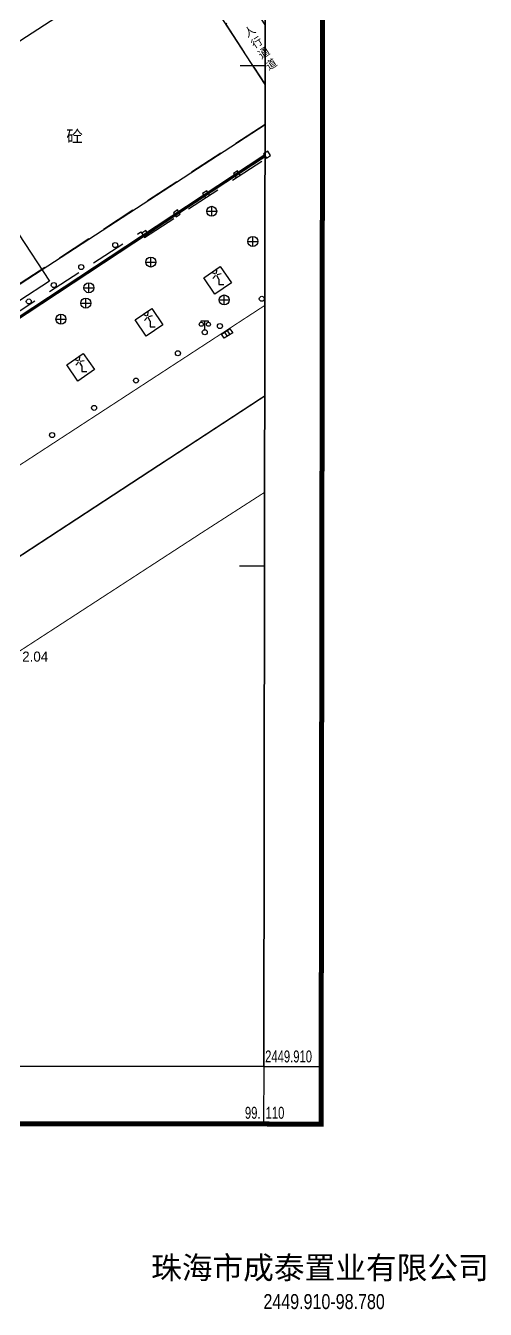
# Model space of a CAD drawing. Extents: x 99002 to 478558, y 2449839 to 2450453.
# Drawn here: x 478511.6 to 478557.6, y 2449839.2 to 2449967.5 of the extents above; entities that cross this region are included whole.
import ezdxf
from ezdxf.enums import TextEntityAlignment as Align

# ---------------------------------------------------------------- set-up
doc = ezdxf.new("R2010")
doc.units = 0
doc.header["$LTSCALE"] = 0.5
for name, pattern in [('DASHEDX2', [38.1, 25.4, -12.7]), ('X11', [6, 5, -1]), ('X5', [3, 2, -1])]:
    doc.linetypes.add(name, pattern=pattern)
doc.layers.get('0').update_dxf_attribs({"linetype": 'CONTINUOUS'})
for name, color, linetype in [('DLDW', 11, 'CONTINUOUS'), ('DLSS', 4, 'CONTINUOUS'), ('GCD', 1, 'CONTINUOUS'), ('GXYZ', 2, 'CONTINUOUS'), ('JMD', 6, 'CONTINUOUS'), ('TK', 7, 'CONTINUOUS'), ('ZBTZ', 3, 'CONTINUOUS'), ('外墙', 1, 'CONTINUOUS'), ('建筑红线', 10, 'DASHEDX2'), ('注释', 7, 'CONTINUOUS'), ('用地信息', 7, 'CONTINUOUS'), ('用地红线', 10, 'CONTINUOUS'), ('高程点', 7, 'CONTINUOUS')]:
    doc.layers.add(name, color=color, linetype=linetype)
doc.styles.add('HZ', font='STXIHEI.TTF', dxfattribs={"width": 0.8})
doc.styles.add('中等线体', font='FZZDXJW.TTF')
doc.styles.add('方正中等线简体', font='FZZDXJW.TTF')
doc.styles.add('细等线体', font='FZXDXJW.TTF', dxfattribs={"width": 0.8})
doc.styles.add('黑体', font='simhei.ttf')

# ---------------------------------------------------------------- blocks, each defined once
blk = doc.blocks.new('gc043')
for p, q in [((-1, 0), (1, 0)), ((0, -1), (0, 1))]:
    blk.add_line(p, q)
blk.add_circle((0, 0), 1)
blk = doc.blocks.new('gc097')
for p, q in [((-0.7, 2), (-0.7, 2.3)), ((-0.7, 2.3), (0.7, 2.3)), ((0, 0.5), (0, 2.3)), ((0.7, 2.3), (0.7, 2))]:
    blk.add_line(p, q)
for centre, radius in [((-0.7, 1.6), 0.4), ((0, 0), 0.5), ((0.73, 1.6), 0.4)]:
    blk.add_circle(centre, radius)
blk = doc.blocks.new('GC200')
at = {"linetype": 'Continuous', "const_width": 0.2, "flags": 128}
blk.add_lwpolyline([(-0.1, 0, 1), (0.1, 0, 1)], format="xyb", close=True, dxfattribs=at)
blk = doc.blocks.new('gc170')
at = {"linetype": 'Continuous'}
blk.add_circle((0, 0), 0.5, dxfattribs=at)
blk = doc.blocks.new('gc041')
for p, q in [((-1, 0.5), (1, 0.5)), ((-1, -0.5), (-1, 0.5)), ((-0.33, 0.5), (-0.33, -0.5)), ((0.33, 0.5), (0.33, -0.5)), ((1, 0.5), (1, -0.5)), ((1, -0.5), (-1, -0.5))]:
    blk.add_line(p, q)
blk = doc.blocks.new('gc291')
blk.add_lwpolyline([(-0.5, -0.5), (0.5, -0.5), (0.5, 0.5), (-0.5, 0.5), (-0.5, -0.5)])
blk = doc.blocks.new('gc069')
for p, q in [((-0.47, 2.2), (-0.39, 2.99)), ((-0.68, 2.08), (-1.41, 2.41)), ((-0.63, 1.85), (-1.17, 1.26)), ((0, 1.13), (-0.4, 1.82)), ((-0.3, 2.04), (0.48, 2.21)), ((0, 1.13), (0, 0)), ((0, 0), (1, 0))]:
    blk.add_line(p, q)

msp = doc.modelspace()

# ---------------------------------------------------------------- linework, layer by layer
at = {"layer": 'DLSS', "color": 4, "linetype": 'Continuous', "flags": 128}
for points in [[(478529.4, 2449942.27), (478531.06, 2449943.41), (478532.17, 2449941.78), (478530.51, 2449940.64)], [(478522.54, 2449938.07), (478524.2, 2449939.21), (478525.31, 2449937.59), (478523.65, 2449936.45)], [(478515.7, 2449933.59), (478517.36, 2449934.73), (478518.47, 2449933.11), (478516.81, 2449931.97)]]:
    msp.add_lwpolyline(points, close=True, dxfattribs=at)
at = {"layer": 'DLSS', "color": 4, "linetype": 'Continuous', "const_width": 0.1, "flags": 128}
for points in [[(478479.46, 2449903.02), (478535.5, 2449939.52)], [(478535.48, 2449920.84), (478529.33, 2449916.89), (478493.35, 2449893.52)]]:
    msp.add_lwpolyline(points, dxfattribs=at)
at = {"layer": 'JMD', "color": 6, "linetype": 'X5', "ltscale": 3.5, "flags": 128}
msp.add_lwpolyline([(478535.54, 2449967.58), (478530.75, 2449974.95), (478530.95, 2449975.08), (478530.41, 2449975.92), (478528.65, 2449974.77), (478532.78, 2449968.41), (478531.61, 2449967.65), (478535.53, 2449961.61)], dxfattribs=at)
at = {"layer": 'JMD', "color": 6, "linetype": 'Continuous', "ltscale": 3.5}
for points in [[(478535.53, 2449961.61), (478526.28, 2449975.86), (478507.96, 2449963.96), (478509.7, 2449961.27), (478503.83, 2449957.46)], [(478487.77, 2449947.02), (478472.51, 2449937.11), (478481.85, 2449922.74), (478535.53, 2449957.61)], [(478510.89, 2449946.67), (478513.97, 2449941.94), (478511, 2449940.01)]]:
    msp.add_lwpolyline(points, dxfattribs=at)
at = {"layer": 'JMD', "color": 6, "linetype": 'X5', "ltscale": 3.5}
msp.add_lwpolyline([(478535.53, 2449957.61), (478481.85, 2449922.74), (478483.43, 2449920.31), (478486.82, 2449922.51), (478486.46, 2449923.05), (478503.16, 2449933.9), (478503.51, 2449933.36), (478509.92, 2449937.52), (478509.57, 2449938.06), (478523.12, 2449946.87), (478523.47, 2449946.32), (478535.52, 2449954.15)], dxfattribs=at)
at = {"layer": 'TK', "color": 7, "linetype": 'Continuous'}
for p, q in [((478535.53, 2449963.47), (478533.03, 2449963.47)), ((478535.47, 2449913.47), (478532.97, 2449913.47)), ((478535.4, 2449863.47), (478535.39, 2449857.72)), ((478535.4, 2449863.47), (478541.15, 2449863.46))]:
    msp.add_line(p, q, dxfattribs=at)
at = {"layer": 'TK', "color": 7, "linetype": 'Continuous', "flags": 128}
msp.add_lwpolyline([(478199.64, 2449858.16, 0.5, 0.5, 0), (478541.14, 2449857.71, 0.5, 0.5, 0), (478541.9, 2450429.22, 0.5, 0.5, 0), (478200.4, 2450429.67, 0.5, 0.5, 0)], format="xyseb", close=True, dxfattribs=at)
at = {"layer": 'TK', "color": 7, "linetype": 'Continuous'}
msp.add_lwpolyline([(478535.4, 2449863.47), (478205.4, 2449863.9), (478206.14, 2450423.91), (478536.14, 2450423.48)], close=True, dxfattribs=at)
at = {"layer": 'TK', "color": 7, "linetype": 'Continuous', "flags": 128}
msp.add_lwpolyline([(478205.4, 2449863.9), (478535.4, 2449863.47), (478536.14, 2450423.48), (478206.14, 2450423.91)], close=True, dxfattribs=at)
at = {"layer": 'TK', "color": 7, "linetype": 'Continuous'}
msp.add_lwpolyline([(478535.4, 2449863.47), (478536.14, 2450423.48)], dxfattribs=at)
at = {"layer": 'TK', "color": 7, "linetype": 'Continuous', "flags": 128}
msp.add_lwpolyline([(478205.4, 2449863.9), (478535.4, 2449863.47)], dxfattribs=at)
at = {"layer": '外墙', "color": 172, "linetype": 'X5', "lineweight": 0, "ltscale": 2, "const_width": 0.3}
msp.add_lwpolyline([(478468, 2449947.28), (478469.37, 2449945.21), (478469.33, 2449945.18), (478485.09, 2449921.26), (478535.52, 2449954.5)], dxfattribs=at)
at = {"layer": '建筑红线', "color": 10, "linetype": 'X11', "const_width": 0.15, "flags": 128}
msp.add_lwpolyline([(478536.03, 2450335.14), (478263.88, 2450094.2), (478263.44, 2450073.17), (478447.09, 2449896.55), (478535.52, 2449954.39)], dxfattribs=at)
at = {"layer": '用地信息', "color": 1, "linetype": 'Continuous', "lineweight": -3, "ltscale": 0.5, "const_width": 0.15, "flags": 128}
msp.add_lwpolyline([(478525.48, 2449923.93), (478453.29, 2449876.7), (478275.64, 2450047.56)], dxfattribs=at)
at = {"layer": '用地红线', "color": 10, "linetype": 'Continuous', "const_width": 0.15, "flags": 128}
msp.add_lwpolyline([(478535.49, 2449930.47), (478453.29, 2449876.7), (478219.43, 2450101.63), (478536.09, 2450382.14)], dxfattribs=at)

# ---------------------------------------------------------------- block references
at = {"layer": 'DLDW', "color": 11, "linetype": 'Continuous', "xscale": 0.5, "yscale": 0.5}
msp.add_blockref('gc097', (478529.51, 2449936.84, 2.03), dxfattribs=at)
at = {"layer": 'GCD', "color": 1, "linetype": 'Continuous'}
ref = msp.add_blockref('GC200', (478534.31, 2449945.92, 2.61), dxfattribs=dict(at, xscale=4.876000004212864e-06, yscale=4.876000004212864e-06, zscale=4.876000004212864e-06))
ref.add_attrib('height', '2.61', dxfattribs={"linetype": 'Continuous', "height": 0.00000975, "style": '细等线体', "width": 0.8}).set_placement((478534.91, 2449945.42, 2.61), align=Align.MIDDLE_LEFT)
ref = msp.add_blockref('GC200', (478530.51, 2449940.64, 2.38), dxfattribs=dict(at, xscale=4.876000004212864e-06, yscale=4.876000004212864e-06, zscale=4.876000004212864e-06))
ref.add_attrib('height', '2.38', dxfattribs={"linetype": 'Continuous', "height": 0.00000975, "style": '方正中等线简体', "width": 0.8}).set_placement((478531.11, 2449940.14, 2.38), align=Align.MIDDLE_LEFT)
ref = msp.add_blockref('GC200', (478531.45, 2449940.07, 2.33), dxfattribs=dict(at, xscale=4.876000004212864e-06, yscale=4.876000004212864e-06, zscale=4.876000004212864e-06))
ref.add_attrib('height', '2.33', dxfattribs={"linetype": 'Continuous', "height": 0.00000975, "style": '细等线体', "width": 0.8}).set_placement((478532.05, 2449939.57, 2.33), align=Align.MIDDLE_LEFT)
ref = msp.add_blockref('GC200', (478515.13, 2449938.15, 2.92), dxfattribs=dict(at, xscale=4.876000004212864e-06, yscale=4.876000004212864e-06, zscale=4.876000004212864e-06))
ref.add_attrib('height', '2.92', dxfattribs={"linetype": 'Continuous', "height": 0.00000975, "style": '细等线体', "width": 0.8}).set_placement((478515.73, 2449937.65, 2.92), align=Align.MIDDLE_LEFT)
ref = msp.add_blockref('GC200', (478523.65, 2449936.45, 2.55), dxfattribs=dict(at, xscale=4.876000004212864e-06, yscale=4.876000004212864e-06, zscale=4.876000004212864e-06))
ref.add_attrib('height', '2.55', dxfattribs={"linetype": 'Continuous', "height": 0.00000975, "style": '方正中等线简体', "width": 0.8}).set_placement((478524.25, 2449935.95, 2.55), align=Align.MIDDLE_LEFT)
ref = msp.add_blockref('GC200', (478512.2, 2449934.05, 2.51), dxfattribs=dict(at, xscale=4.876000004212864e-06, yscale=4.876000004212864e-06, zscale=4.876000004212864e-06))
ref.add_attrib('height', '2.51', dxfattribs={"linetype": 'Continuous', "height": 0.00000975, "style": '方正中等线简体', "width": 0.8}).set_placement((478512.8, 2449933.55, 2.51), align=Align.MIDDLE_LEFT)
ref = msp.add_blockref('GC200', (478516.81, 2449931.97, 2.29), dxfattribs=dict(at, xscale=4.876000004212864e-06, yscale=4.876000004212864e-06, zscale=4.876000004212864e-06))
ref.add_attrib('height', '2.29', dxfattribs={"linetype": 'Continuous', "height": 0.00000975, "style": '方正中等线简体', "width": 0.8}).set_placement((478517.41, 2449931.47, 2.29), align=Align.MIDDLE_LEFT)
ref = msp.add_blockref('GC200', (478533.26, 2449928.78, 2.18), dxfattribs=dict(at, xscale=4.876000004212864e-06, yscale=4.876000004212864e-06, zscale=4.876000004212864e-06))
ref.add_attrib('height', '2.18', dxfattribs={"linetype": 'Continuous', "height": 0.00000975, "style": '方正中等线简体', "width": 0.8}).set_placement((478533.86, 2449928.28, 2.18), align=Align.MIDDLE_LEFT)
at = {"layer": 'GXYZ', "color": 2, "linetype": 'Continuous', "xscale": 0.5, "yscale": 0.5}
for p in [(478530.2, 2449948.93, 2.87), (478534.31, 2449945.92, 2.61), (478524.11, 2449943.86, 2.87), (478517.92, 2449941.29, 2.92), (478517.61, 2449939.76, 2.92), (478531.45, 2449940.07, 2.33), (478515.13, 2449938.15, 2.92)]:
    msp.add_blockref('gc043', p, dxfattribs=at)
at = {"layer": 'GXYZ', "color": 2, "linetype": 'Continuous', "xscale": 0.500000000085129, "yscale": 0.5, "rotation": 33.00000000138689}
msp.add_blockref('gc041', (478531.74, 2449936.72, 2.21), dxfattribs=at)
at = {"layer": 'JMD', "color": 6, "linetype": 'Continuous', "xscale": 0.5000000000383417, "yscale": 0.5, "zscale": 0.5, "rotation": 213.0828715580562}
for p in [(478535.74, 2449954.59), (478532.71, 2449952.62), (478529.64, 2449950.63), (478526.71, 2449948.72), (478523.55, 2449946.67)]:
    msp.add_blockref('gc291', p, dxfattribs=at)
at = {"layer": 'JMD', "color": 6, "linetype": 'Continuous', "yscale": 0.5}
for p, xscale, rotation in [((478520.56, 2449945.56, -4.79), 0.5000000000027653, 359.9515745399889), ((478517.16, 2449943.36), 0.5000000000221164, 0.01061358042190151), ((478514.41, 2449941.56), 0.5000000000221164, 0.01061358042190151), ((478511.91, 2449939.92), 0.5000000000173356, 0.05903904505335038)]:
    msp.add_blockref('gc170', p, dxfattribs=dict(at, xscale=xscale, rotation=rotation))
at = {"layer": 'ZBTZ', "color": 3, "linetype": 'Continuous', "xscale": 0.5, "yscale": 0.5}
for name, p in [('gc069', (478530.91, 2449941.6, 0.15)), ('gc170', (478535.21, 2449940.19)), ('gc069', (478524.05, 2449937.4, 0.15)), ('gc170', (478531.02, 2449937.46)), ('gc170', (478526.82, 2449934.74)), ('gc069', (478517.21, 2449932.92, 0.15)), ('gc170', (478522.63, 2449932.02)), ('gc170', (478518.44, 2449929.29)), ('gc170', (478514.24, 2449926.57))]:
    msp.add_blockref(name, p, dxfattribs=at)

# ---------------------------------------------------------------- texts
at = {"layer": 'JMD', "color": 6, "linetype": 'Continuous', "style": 'HZ'}
msp.add_text('砼', height=1.2, dxfattribs=at).set_placement((478515.67, 2449955.83))
at = {"layer": 'TK', "color": 7, "linetype": 'Continuous', "style": '中等线体'}
for s, height, width, p in [('2449.910', 1.2, 0.7, (478535.54, 2449863.87)), ('99.', 1.2, 0.7, (478533.52, 2449858.24)), ('110', 1.2, 0.7, (478535.59, 2449858.24)), ('2449.910-98.780', 1.5, 0.8, (478535.37, 2449839.22))]:
    msp.add_text(s, height=height, dxfattribs=dict(at, width=width)).set_placement(p)
at = {"layer": 'TK', "color": 7, "linetype": 'Continuous', "style": '黑体'}
msp.add_text('珠海市成泰置业有限公司', height=2.25, dxfattribs=at).set_placement((478524.14, 2449842.23))
at = {"layer": '注释', "color": 7, "linetype": 'Continuous', "ltscale": 3.5, "style": '细等线体'}
for s, p in [('人', (478533.76, 2449966.28)), ('行', (478534.47, 2449965.18)), ('通', (478535.16, 2449964.12)), ('道', (478535.9, 2449962.99))]:
    msp.add_text(s, height=0.8, rotation=33.0829, dxfattribs=at).set_placement(p)
at = {"layer": '高程点', "color": 7, "linetype": 'Continuous', "ltscale": 0.5, "style": '方正中等线简体'}
msp.add_text('2.04', height=1, dxfattribs=at).set_placement((478511.25, 2449903.93, 2.04))

doc.saveas('drawing.dxf')
